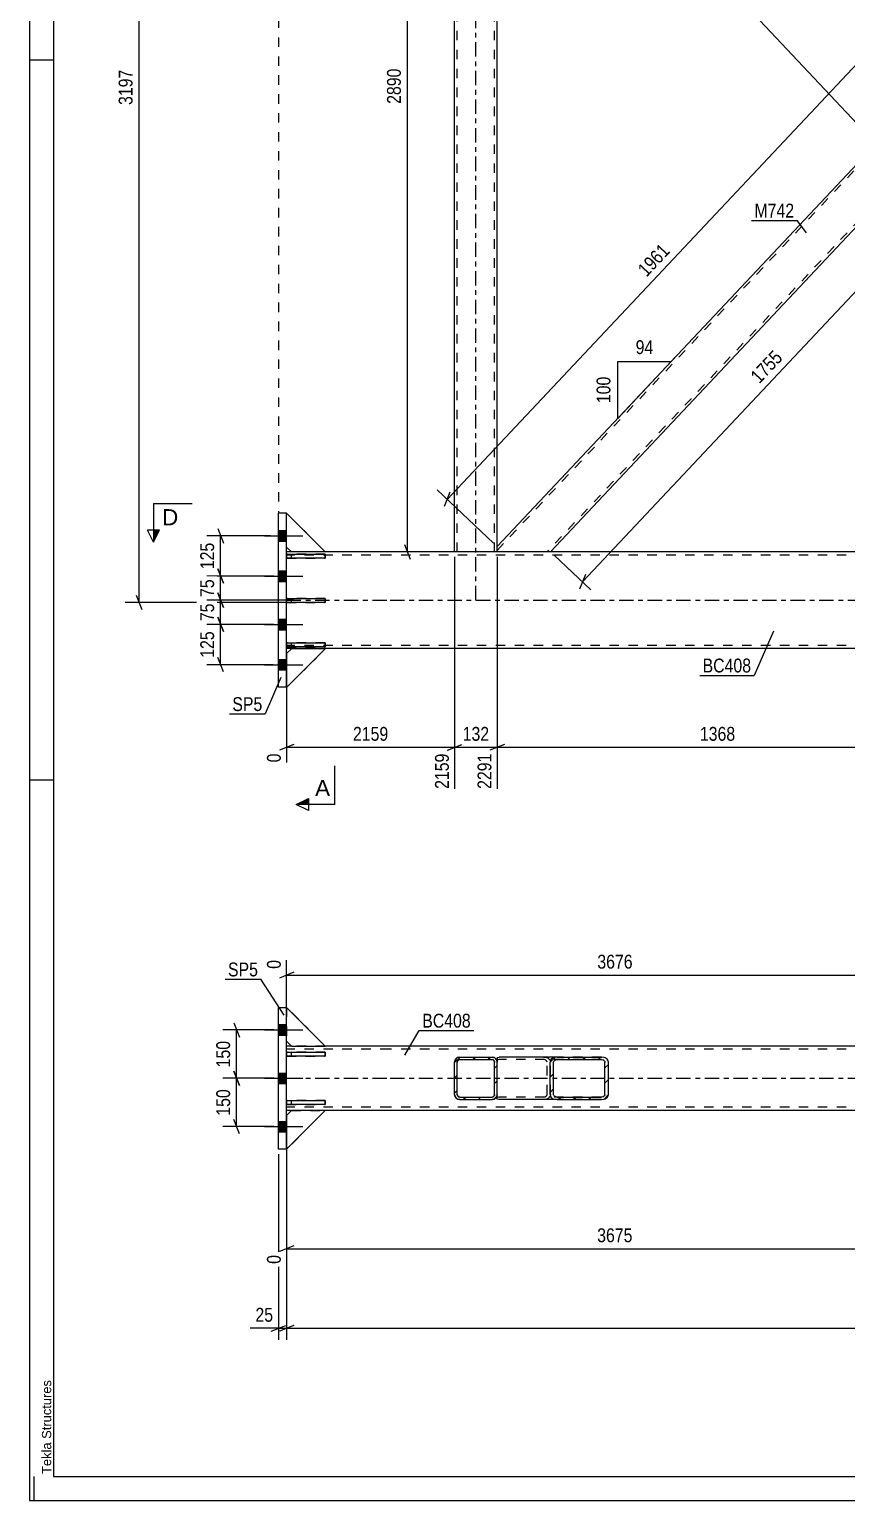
# Model space of a CAD drawing. Header units: millimetres. Extents: x 0 to 841, y 0 to 594.
# Drawn here: x 0 to 169.1, y 0 to 304.3 of the extents above; entities that cross this region are included whole.
import ezdxf

# ---------------------------------------------------------------- set-up
doc = ezdxf.new("R2010")
doc.units = ezdxf.units.MM
doc.linetypes.add('DXK_LINE_DOT2', pattern=[3.9198, 1.9599, -1.9599])
doc.linetypes.add('DXK_LINE_DOT3', pattern=[5.9187, 2.979, -0.9799, 0.9799, -0.9799])
doc.styles.add('Arial', font='ARIAL.TTF', dxfattribs={"height": 0.2})
doc.styles.add('Arial Narrow', font='ARIALN.TTF', dxfattribs={"height": 0.2})

# ---------------------------------------------------------------- blocks, each defined once
blk = doc.blocks.new('Unknown-761548467-1132')
at = {"color": 5, "linetype": 'Continuous'}
for p, q in [((0, 594), (0, 0)), ((5, 589), (5, 5)), ((5, 298), (0, 298)), ((5, 149), (0, 149)), ((1, 0), (1, 5)), ((5, 5), (836, 5)), ((0, 0), (841, 0))]:
    blk.add_line(p, q, dxfattribs=at)
at = {"color": 174, "linetype": 'Continuous', "style": 'Arial'}
blk.add_text('Tekla Structures', height=1.9102, rotation=90, dxfattribs=at).set_placement((4.5, 5.5))
blk = doc.blocks.new('Part-761548467-3480 - 3467')
at = {"color": 2, "linetype": 'Continuous'}
for p, q in [((53.21, 175.2), (54.21, 176.2)), ((53.21, 168.2), (61.21, 176.2)), ((61.21, 176.2), (54.21, 176.2)), ((53.21, 168.25), (53.21, 168.2))]:
    blk.add_line(p, q, dxfattribs=at)
at = {"color": 7, "linetype": 'DXK_LINE_DOT2'}
blk.add_line((53.21, 168.2), (53.21, 175.2), dxfattribs=at)
blk = doc.blocks.new('Part-761548467-3473 - 3467')
at = {"color": 7, "linetype": 'DXK_LINE_DOT2'}
for p, q in [((61.21, 186.6), (53.21, 186.6)), ((53.21, 186.6), (53.21, 185.8)), ((53.21, 185.8), (61.21, 185.8)), ((54.21, 185.8), (54.21, 186.6)), ((61.21, 185.8), (61.21, 186.6))]:
    blk.add_line(p, q, dxfattribs=at)
blk = doc.blocks.new('Part-761548467-3474 - 3467')
at = {"color": 7, "linetype": 'DXK_LINE_DOT2'}
for p, q in [((61.21, 195.77), (53.21, 195.77)), ((53.21, 195.77), (53.21, 194.97)), ((53.21, 194.97), (61.21, 194.97)), ((54.21, 194.97), (54.21, 195.77)), ((61.21, 194.97), (61.21, 195.77))]:
    blk.add_line(p, q, dxfattribs=at)
blk = doc.blocks.new('Part-761548467-3539 - 3467')
at = {"linetype": 'Continuous'}
blk.add_hatch(color=2, dxfattribs=at).paths.add_polyline_path([(311.57, 196.25), (310.77, 197.65), (312.37, 197.65)])
at = {"color": 2, "linetype": 'Continuous'}
for p, q in [((54.21, 196.25), (53.21, 196.25)), ((74.54, 196.25), (61.21, 196.25)), ((181.54, 196.25), (74.64, 196.25)), ((296.38, 196.25), (203.21, 196.25)), ((310.11, 196.25), (296.78, 196.25)), ((323.57, 196.25), (310.21, 196.25)), ((311.57, 196.25), (310.77, 197.65)), ((310.77, 197.65), (312.37, 197.65)), ((312.37, 197.65), (311.57, 196.25)), ((331.57, 196.25), (330.57, 196.25)), ((74.54, 176.25), (53.21, 176.25)), ((310.11, 176.25), (74.64, 176.25)), ((331.57, 176.25), (310.21, 176.25))]:
    blk.add_line(p, q, dxfattribs=at)
at = {"color": 7, "linetype": 'DXK_LINE_DOT2'}
for p, q in [((53.21, 176.25), (53.21, 196.25)), ((74.54, 195.58), (53.21, 195.58)), ((61.21, 196.25), (54.21, 196.25)), ((310.11, 195.58), (74.64, 195.58)), ((203.21, 196.25), (181.54, 196.25)), ((296.78, 196.25), (296.38, 196.25)), ((331.57, 195.58), (310.21, 195.58)), ((330.57, 196.25), (323.57, 196.25)), ((331.57, 176.25), (331.57, 196.25)), ((74.54, 176.92), (53.21, 176.92)), ((310.11, 176.92), (74.64, 176.92)), ((331.57, 176.92), (310.21, 176.92))]:
    blk.add_line(p, q, dxfattribs=at)
at = {"color": 7, "linetype": 'DXK_LINE_DOT3'}
for p, q in [((53.21, 186.25), (74.54, 186.25)), ((74.64, 186.25), (310.11, 186.25)), ((310.21, 186.25), (331.57, 186.25))]:
    blk.add_line(p, q, dxfattribs=at)
at = {"color": 2, "linetype": 'Continuous'}
blk.add_circle((311.57, 197.15), 1, dxfattribs=at)
blk = doc.blocks.new('Part-761548467-3475 - 3467')
at = {"color": 2, "linetype": 'Continuous'}
for p, q in [((53.21, 176.64), (53.21, 177.44)), ((53.21, 177.44), (61.21, 177.44)), ((61.21, 176.64), (53.21, 176.64)), ((61.21, 177.44), (61.21, 176.64))]:
    blk.add_line(p, q, dxfattribs=at)
at = {"color": 7, "linetype": 'DXK_LINE_DOT2'}
blk.add_line((54.21, 176.64), (54.21, 177.44), dxfattribs=at)
blk = doc.blocks.new('Part-761548467-3476 - 3467')
at = {"color": 2, "linetype": 'Continuous'}
for p, q in [((53.21, 185.8), (53.21, 186.6)), ((53.21, 186.6), (61.21, 186.6)), ((61.21, 185.8), (53.21, 185.8)), ((61.21, 186.6), (61.21, 185.8))]:
    blk.add_line(p, q, dxfattribs=at)
at = {"color": 7, "linetype": 'DXK_LINE_DOT2'}
blk.add_line((54.21, 185.8), (54.21, 186.6), dxfattribs=at)
blk = doc.blocks.new('Part-761548467-3477 - 3467')
at = {"color": 2, "linetype": 'Continuous'}
for p, q in [((53.21, 194.97), (53.21, 195.77)), ((53.21, 195.77), (61.21, 195.77)), ((61.21, 194.97), (53.21, 194.97)), ((61.21, 195.77), (61.21, 194.97))]:
    blk.add_line(p, q, dxfattribs=at)
at = {"color": 7, "linetype": 'DXK_LINE_DOT2'}
blk.add_line((54.21, 194.97), (54.21, 195.77), dxfattribs=at)
blk = doc.blocks.new('Bolt-761548467-3542 - 3467')
at = {"linetype": 'Continuous'}
for points in [[(51.55, 200.68), (51.55, 198.48), (53.21, 198.48), (53.21, 200.68)], [(51.55, 200.68), (51.55, 198.48), (53.21, 198.48), (53.21, 200.68)], [(51.55, 200.68), (51.55, 198.48), (53.21, 198.48), (53.21, 200.68)], [(51.55, 192.35), (51.55, 190.15), (53.21, 190.15), (53.21, 192.35)], [(51.55, 192.35), (51.55, 190.15), (53.21, 190.15), (53.21, 192.35)], [(51.55, 182.35), (51.55, 180.15), (53.21, 180.15), (53.21, 182.35)], [(51.55, 182.35), (51.55, 180.15), (53.21, 180.15), (53.21, 182.35)], [(51.55, 174.02), (51.55, 171.82), (53.21, 171.82), (53.21, 174.02)], [(51.55, 174.02), (51.55, 171.82), (53.21, 171.82), (53.21, 174.02)], [(51.55, 174.02), (51.55, 171.82), (53.21, 171.82), (53.21, 174.02)]]:
    blk.add_hatch(color=1, dxfattribs=at).paths.add_polyline_path(points)
at = {"color": 1, "linetype": 'Continuous'}
for p, q in [((48.61, 199.58), (56.55, 199.58)), ((48.61, 199.58), (56.55, 199.58)), ((48.61, 199.58), (56.55, 199.58)), ((51.55, 200.68), (53.21, 200.68)), ((51.55, 200.68), (53.21, 200.68)), ((51.55, 200.68), (53.21, 200.68)), ((51.55, 198.48), (53.21, 198.48)), ((51.55, 198.48), (53.21, 198.48)), ((51.55, 198.48), (53.21, 198.48)), ((51.55, 192.35), (53.21, 192.35)), ((51.55, 192.35), (53.21, 192.35)), ((48.61, 191.25), (56.55, 191.25)), ((48.61, 191.25), (56.55, 191.25)), ((51.55, 190.15), (53.21, 190.15)), ((51.55, 190.15), (53.21, 190.15)), ((48.61, 181.25), (56.55, 181.25)), ((48.61, 181.25), (56.55, 181.25)), ((51.55, 182.35), (53.21, 182.35)), ((51.55, 182.35), (53.21, 182.35)), ((51.55, 180.15), (53.21, 180.15)), ((51.55, 180.15), (53.21, 180.15)), ((51.55, 174.02), (53.21, 174.02)), ((51.55, 174.02), (53.21, 174.02)), ((51.55, 174.02), (53.21, 174.02)), ((48.61, 172.92), (56.55, 172.92)), ((48.61, 172.92), (56.55, 172.92)), ((48.61, 172.92), (56.55, 172.92)), ((51.55, 171.82), (53.21, 171.82)), ((51.55, 171.82), (53.21, 171.82)), ((51.55, 171.82), (53.21, 171.82))]:
    blk.add_line(p, q, dxfattribs=at)
blk = doc.blocks.new('Part-761548467-3478 - 3467')
at = {"color": 2, "linetype": 'Continuous'}
for p, q in [((61.21, 196.25), (53.21, 204.25)), ((54.21, 196.25), (53.21, 197.25)), ((61.21, 196.25), (54.21, 196.25))]:
    blk.add_line(p, q, dxfattribs=at)
at = {"color": 7, "linetype": 'DXK_LINE_DOT2'}
blk.add_line((53.21, 197.25), (53.21, 204.25), dxfattribs=at)
blk = doc.blocks.new('Part-761548467-3479 - 3467')
at = {"color": 7, "linetype": 'DXK_LINE_DOT2'}
for p, q in [((53.21, 197.25), (53.21, 204.25)), ((53.21, 204.25), (61.21, 196.25)), ((54.21, 196.25), (53.21, 197.25)), ((61.21, 196.25), (54.21, 196.25))]:
    blk.add_line(p, q, dxfattribs=at)
blk = doc.blocks.new('Part-761548467-3481 - 3467')
at = {"color": 7, "linetype": 'DXK_LINE_DOT2'}
for p, q in [((54.21, 176.2), (53.21, 175.2)), ((53.21, 168.2), (61.21, 176.2)), ((53.21, 175.2), (53.21, 168.2)), ((61.21, 176.2), (54.21, 176.2))]:
    blk.add_line(p, q, dxfattribs=at)
blk = doc.blocks.new('Part-761548467-3596 - 3467')
at = {"color": 7, "linetype": 'DXK_LINE_DOT3'}
blk.add_line((92.38, 186.25), (92.38, 398.92), dxfattribs=at)
at = {"color": 2, "linetype": 'Continuous'}
for p, q in [((87.98, 196.25), (87.98, 388.92)), ((96.78, 197.35), (96.78, 387.82))]:
    blk.add_line(p, q, dxfattribs=at)
at = {"color": 7, "linetype": 'DXK_LINE_DOT2'}
for p, q in [((87.98, 388.92), (96.78, 388.92)), ((88.51, 196.25), (88.51, 388.92)), ((96.24, 196.25), (96.24, 388.92)), ((96.78, 387.82), (96.78, 388.92)), ((96.78, 196.25), (87.98, 196.25)), ((96.78, 196.25), (96.78, 197.35))]:
    blk.add_line(p, q, dxfattribs=at)
blk = doc.blocks.new('Part-761548467-3501 - 3467')
at = {"color": 2, "linetype": 'Continuous'}
for p, q in [((51.55, 168.25), (51.55, 204.25)), ((53.21, 204.25), (51.55, 204.25)), ((53.21, 168.25), (53.21, 204.25)), ((53.21, 168.25), (51.55, 168.25))]:
    blk.add_line(p, q, dxfattribs=at)
blk = doc.blocks.new('Part-761548467-3593 - 3467')
at = {"color": 2, "linetype": 'Continuous'}
for p, q in [((186.34, 292.58), (96.78, 197.35)), ((187.98, 290.84), (186.34, 292.58)), ((187.98, 290.84), (187.98, 281.48)), ((187.98, 281.48), (107.82, 196.25)), ((96.78, 196.25), (96.78, 197.35))]:
    blk.add_line(p, q, dxfattribs=at)
at = {"color": 7, "linetype": 'DXK_LINE_DOT2'}
for p, q in [((186.7, 292.19), (96.78, 196.57)), ((187.98, 282.26), (107.09, 196.25)), ((107.82, 196.25), (96.78, 196.25))]:
    blk.add_line(p, q, dxfattribs=at)
blk = doc.blocks.new('Part-761548467-3517 - 3467')
at = {"color": 7, "linetype": 'DXK_LINE_DOT2'}
for p, q in [((61.21, 177.44), (53.21, 177.44)), ((53.21, 177.44), (53.21, 176.64)), ((53.21, 176.64), (61.21, 176.64)), ((54.21, 176.64), (54.21, 177.44)), ((61.21, 176.64), (61.21, 177.44))]:
    blk.add_line(p, q, dxfattribs=at)
blk = doc.blocks.new('Part-761548467-3578 - 3467')
at = {"color": 2, "linetype": 'Continuous'}
for p, q in [((96.78, 387.82), (96.78, 388.92)), ((96.78, 387.82), (186.34, 292.58)), ((187.98, 303.68), (107.82, 388.92)), ((187.98, 290.84), (187.98, 303.68))]:
    blk.add_line(p, q, dxfattribs=at)
at = {"color": 7, "linetype": 'DXK_LINE_DOT2'}
for p, q in [((107.82, 388.92), (96.78, 388.92)), ((187.98, 291.62), (96.78, 388.59)), ((187.98, 302.91), (107.09, 388.92)), ((187.98, 290.84), (186.34, 292.58)), ((187.98, 291.62), (187.98, 291.68))]:
    blk.add_line(p, q, dxfattribs=at)
blk = doc.blocks.new('Part-761548467-5085 - 5056')
at = {"linetype": 'Continuous'}
h = blk.add_hatch(dxfattribs=at)
h.set_pattern_fill('', scale=0.7, style=0, pattern_type=0)
h.set_pattern_definition([(45, (118.9, 83.0323), (-1.57154, 1.57154), [])])
h.paths.add_polyline_path([(118.34, 82.95), (118.9, 83.03), (119.37, 83.26), (119.69, 83.61), (119.8, 84.02), (119.8, 90.68), (119.69, 91.09), (119.37, 91.44), (118.9, 91.67), (118.34, 91.75), (109.19, 91.75), (108.63, 91.67), (108.15, 91.44), (107.84, 91.09), (107.72, 90.68), (107.72, 84.02), (107.84, 83.61), (108.15, 83.26), (108.63, 83.03), (109.19, 82.95)])
h.paths.add_polyline_path([(108.91, 83.52), (108.67, 83.64), (108.51, 83.81), (108.46, 84.02), (108.46, 90.68), (108.51, 90.89), (108.67, 91.06), (108.91, 91.18), (109.19, 91.22), (118.34, 91.22), (118.62, 91.18), (118.86, 91.06), (119.02, 90.89), (119.07, 90.68), (119.07, 84.02), (119.02, 83.81), (118.86, 83.64), (118.62, 83.52), (118.34, 83.48), (109.19, 83.48)])
at = {"color": 2, "linetype": 'Continuous'}
for p, q in [((96.78, 91.69), (97.21, 91.75)), ((96.78, 91.69), (96.78, 90.68)), ((109.19, 91.75), (97.21, 91.75)), ((109.19, 91.75), (108.63, 91.67)), ((109.19, 91.75), (118.34, 91.75)), ((118.9, 91.67), (118.34, 91.75)), ((107.84, 91.09), (107.72, 90.68)), ((107.72, 84.02), (107.72, 90.68)), ((108.46, 90.68), (108.51, 90.89)), ((108.46, 84.02), (108.46, 90.68)), ((108.91, 91.18), (109.19, 91.22)), ((109.19, 91.22), (118.34, 91.22)), ((118.34, 91.22), (118.62, 91.18)), ((119.02, 90.89), (119.07, 90.68)), ((119.07, 84.02), (119.07, 90.68)), ((119.8, 90.68), (119.69, 91.09)), ((119.8, 84.02), (119.8, 90.68)), ((96.78, 83.03), (96.78, 84.02)), ((96.78, 83.01), (96.78, 83.03)), ((97.21, 82.95), (96.78, 83.01)), ((109.19, 82.95), (97.21, 82.95)), ((107.72, 84.02), (107.84, 83.61)), ((108.51, 83.81), (108.46, 84.02)), ((108.63, 83.03), (109.19, 82.95)), ((109.19, 83.48), (108.91, 83.52)), ((109.19, 83.48), (118.34, 83.48)), ((109.19, 82.95), (118.34, 82.95)), ((118.62, 83.52), (118.34, 83.48)), ((118.34, 82.95), (118.9, 83.03)), ((119.07, 84.02), (119.02, 83.81)), ((119.69, 83.61), (119.8, 84.02))]:
    blk.add_line(p, q, dxfattribs=at)
at = {"color": 7, "linetype": 'DXK_LINE_DOT2'}
for p, q in [((96.78, 91.69), (96.78, 91.1)), ((106.36, 91.75), (106.92, 91.67)), ((118.34, 91.75), (109.19, 91.75)), ((96.93, 91.18), (96.78, 91.1)), ((96.78, 83.26), (96.78, 90.68)), ((97.21, 91.22), (96.93, 91.18)), ((118.34, 91.22), (97.21, 91.22)), ((106.64, 91.18), (106.36, 91.22)), ((107.09, 90.68), (107.03, 90.89)), ((107.09, 84.02), (107.09, 90.68)), ((107.71, 91.09), (107.82, 90.68)), ((107.82, 84.02), (107.82, 90.68)), ((96.78, 83.6), (96.93, 83.52)), ((96.93, 83.52), (97.21, 83.48)), ((118.34, 83.48), (97.21, 83.48)), ((106.36, 83.48), (106.64, 83.52)), ((106.92, 83.03), (106.36, 82.95)), ((107.03, 83.81), (107.09, 84.02)), ((107.82, 84.02), (107.71, 83.61)), ((118.34, 82.95), (109.19, 82.95))]:
    blk.add_line(p, q, dxfattribs=at)
for centre, radius, start, end in [((106.58, 90.38), 1.34, 32.4104, 75.4453), ((106.47, 90.53), 0.668, 32.4104, 75.4453), ((106.47, 84.17), 0.668, 284.5547, 327.5896), ((106.58, 84.33), 1.34, 284.5547, 327.5896)]:
    blk.add_arc(centre, radius, start, end, dxfattribs=at)
at = {"color": 2, "linetype": 'Continuous'}
for centre, radius, start, end in [((108.96, 90.38), 1.34, 104.5547, 147.5896), ((118.56, 90.38), 1.34, 32.4104, 75.4453), ((109.08, 90.53), 0.668, 104.5547, 147.5896), ((118.45, 90.53), 0.668, 32.4104, 75.4453), ((108.96, 84.33), 1.34, 212.4104, 255.4453), ((109.08, 84.17), 0.668, 212.4104, 255.4453), ((118.45, 84.17), 0.668, 284.5547, 327.5896), ((118.56, 84.33), 1.34, 284.5547, 327.5896)]:
    blk.add_arc(centre, radius, start, end, dxfattribs=at)
blk = doc.blocks.new('Part-761548467-5074 - 5056')
at = {"linetype": 'Continuous'}
h = blk.add_hatch(dxfattribs=at)
h.set_pattern_fill('', scale=0.7, style=0, pattern_type=0)
h.set_pattern_definition([(45, (96.1196, 83.0323), (-1.57154, 1.57154), [])])
h.paths.add_polyline_path([(95.71, 82.95), (96.12, 83.03), (96.47, 83.26), (96.7, 83.61), (96.78, 84.02), (96.78, 90.68), (96.7, 91.09), (96.47, 91.44), (96.12, 91.67), (95.71, 91.75), (89.04, 91.75), (88.64, 91.67), (88.29, 91.44), (88.06, 91.09), (87.98, 90.68), (87.98, 84.02), (88.06, 83.61), (88.29, 83.26), (88.64, 83.03), (89.04, 82.95)])
h.paths.add_polyline_path([(88.84, 83.52), (88.67, 83.64), (88.55, 83.81), (88.51, 84.02), (88.51, 90.68), (88.55, 90.89), (88.67, 91.06), (88.84, 91.18), (89.04, 91.22), (95.71, 91.22), (95.92, 91.18), (96.09, 91.06), (96.2, 90.89), (96.24, 90.68), (96.24, 84.02), (96.2, 83.81), (96.09, 83.64), (95.92, 83.52), (95.71, 83.48), (89.04, 83.48)])
at = {"color": 7, "linetype": 'DXK_LINE_DOT2'}
for p, q in [((88.64, 91.67), (89.04, 91.75)), ((89.04, 91.75), (95.71, 91.75)), ((95.71, 91.75), (96.12, 91.67)), ((87.98, 90.68), (88.06, 91.09)), ((87.98, 84.02), (87.98, 90.68)), ((88.55, 90.89), (88.51, 90.68)), ((88.51, 84.02), (88.51, 90.68)), ((89.04, 91.22), (88.84, 91.18)), ((89.04, 91.22), (95.71, 91.22)), ((95.92, 91.18), (95.71, 91.22)), ((96.24, 90.68), (96.2, 90.89)), ((96.24, 84.02), (96.24, 90.68)), ((96.7, 91.09), (96.78, 90.68)), ((96.78, 84.02), (96.78, 90.68)), ((88.06, 83.61), (87.98, 84.02)), ((88.51, 84.02), (88.55, 83.81)), ((89.04, 82.95), (88.64, 83.03)), ((88.84, 83.52), (89.04, 83.48)), ((89.04, 83.48), (95.71, 83.48)), ((89.04, 82.95), (95.71, 82.95)), ((95.71, 83.48), (95.92, 83.52)), ((96.12, 83.03), (95.71, 82.95)), ((96.2, 83.81), (96.24, 84.02)), ((96.78, 84.02), (96.7, 83.61))]:
    blk.add_line(p, q, dxfattribs=at)
at = {"color": 2, "linetype": 'Continuous'}
for p, q in [((89.04, 91.75), (88.64, 91.67)), ((89.04, 91.75), (95.71, 91.75)), ((96.12, 91.67), (95.71, 91.75)), ((88.06, 91.09), (87.98, 90.68)), ((87.98, 84.02), (87.98, 90.68)), ((88.51, 90.68), (88.55, 90.89)), ((88.51, 84.02), (88.51, 90.68)), ((88.84, 91.18), (89.04, 91.22)), ((89.04, 91.22), (95.71, 91.22)), ((95.71, 91.22), (95.92, 91.18)), ((96.2, 90.89), (96.24, 90.68)), ((96.24, 84.02), (96.24, 90.68)), ((96.78, 90.68), (96.7, 91.09)), ((96.78, 84.02), (96.78, 90.68)), ((87.98, 84.02), (88.06, 83.61)), ((88.55, 83.81), (88.51, 84.02)), ((88.64, 83.03), (89.04, 82.95)), ((89.04, 83.48), (88.84, 83.52)), ((89.04, 83.48), (95.71, 83.48)), ((89.04, 82.95), (95.71, 82.95)), ((95.92, 83.52), (95.71, 83.48)), ((95.71, 82.95), (96.12, 83.03)), ((96.24, 84.02), (96.2, 83.81)), ((96.7, 83.61), (96.78, 84.02))]:
    blk.add_line(p, q, dxfattribs=at)
at = {"color": 7, "linetype": 'DXK_LINE_DOT3'}
blk.add_line((92.38, 87.35), (92.38, 87.35), dxfattribs=at)
at = {"color": 7, "linetype": 'DXK_LINE_DOT2'}
for centre, radius, start, end in [((89.04, 90.68), 1.07, 112.5, 157.5), ((95.71, 90.68), 1.07, 22.5, 67.5), ((89.04, 90.68), 0.533, 112.5, 157.5), ((95.71, 90.68), 0.533, 22.5, 67.5), ((89.04, 84.02), 1.07, 202.5, 247.5), ((89.04, 84.02), 0.533, 202.5, 247.5), ((95.71, 84.02), 0.533, 292.5, 337.5), ((95.71, 84.02), 1.07, 292.5, 337.5)]:
    blk.add_arc(centre, radius, start, end, dxfattribs=at)
at = {"color": 2, "linetype": 'Continuous'}
for centre, radius, start, end in [((89.04, 90.68), 1.07, 112.5, 157.5), ((95.71, 90.68), 1.07, 22.5, 67.5), ((89.04, 90.68), 0.533, 112.5, 157.5), ((95.71, 90.68), 0.533, 22.5, 67.5), ((89.04, 84.02), 1.07, 202.5, 247.5), ((89.04, 84.02), 0.533, 202.5, 247.5), ((95.71, 84.02), 0.533, 292.5, 337.5), ((95.71, 84.02), 1.07, 292.5, 337.5)]:
    blk.add_arc(centre, radius, start, end, dxfattribs=at)
blk = doc.blocks.new('Part-761548467-5070 - 5056')
at = {"color": 2, "linetype": 'Continuous'}
for p, q in [((54.21, 94.02), (53.21, 94.02)), ((74.54, 94.02), (61.21, 94.02)), ((189.1, 94.02), (74.64, 94.02)), ((310.11, 94.02), (195.76, 94.02)), ((323.54, 94.02), (310.21, 94.02)), ((331.55, 94.02), (330.54, 94.02)), ((54.21, 80.68), (53.21, 80.68)), ((74.54, 80.68), (61.21, 80.68)), ((310.11, 80.68), (74.64, 80.68)), ((323.54, 80.68), (310.21, 80.68)), ((331.55, 80.68), (330.54, 80.68))]:
    blk.add_line(p, q, dxfattribs=at)
at = {"color": 7, "linetype": 'DXK_LINE_DOT2'}
for p, q in [((53.21, 80.68), (53.21, 94.02)), ((74.54, 93.35), (53.21, 93.35)), ((61.21, 94.02), (54.21, 94.02)), ((310.11, 93.35), (74.64, 93.35)), ((195.76, 94.02), (189.1, 94.02)), ((331.55, 93.35), (310.21, 93.35)), ((330.54, 94.02), (323.54, 94.02)), ((331.55, 94.02), (331.55, 80.68)), ((74.54, 81.35), (53.21, 81.35)), ((61.21, 80.68), (54.21, 80.68)), ((310.11, 81.35), (74.64, 81.35)), ((331.55, 81.35), (310.21, 81.35)), ((330.54, 80.68), (323.54, 80.68))]:
    blk.add_line(p, q, dxfattribs=at)
at = {"color": 7, "linetype": 'DXK_LINE_DOT3'}
for p, q in [((53.21, 87.35), (74.54, 87.35)), ((74.64, 87.35), (310.11, 87.35)), ((310.21, 87.35), (331.55, 87.35))]:
    blk.add_line(p, q, dxfattribs=at)
blk = doc.blocks.new('Part-761548467-5158 - 5056')
at = {"color": 7, "linetype": 'DXK_LINE_DOT2'}
for p, q in [((61.21, 94.02), (53.21, 102.02)), ((53.21, 102.02), (53.21, 95.02)), ((53.21, 95.02), (54.21, 94.02)), ((54.21, 94.02), (61.21, 94.02))]:
    blk.add_line(p, q, dxfattribs=at)
blk = doc.blocks.new('Bolt-761548467-5073 - 5056')
at = {"linetype": 'Continuous'}
for points in [[(53.21, 96.25), (53.21, 98.45), (51.55, 98.45), (51.55, 96.25)], [(53.21, 96.25), (53.21, 98.45), (51.55, 98.45), (51.55, 96.25)], [(53.21, 96.25), (53.21, 98.45), (51.55, 98.45), (51.55, 96.25)], [(53.21, 96.25), (53.21, 98.45), (51.55, 98.45), (51.55, 96.25)], [(53.21, 86.25), (53.21, 88.45), (51.55, 88.45), (51.55, 86.25)], [(53.21, 86.25), (53.21, 88.45), (51.55, 88.45), (51.55, 86.25)], [(53.21, 76.25), (53.21, 78.45), (51.55, 78.45), (51.55, 76.25)], [(53.21, 76.25), (53.21, 78.45), (51.55, 78.45), (51.55, 76.25)], [(53.21, 76.25), (53.21, 78.45), (51.55, 78.45), (51.55, 76.25)], [(53.21, 76.25), (53.21, 78.45), (51.55, 78.45), (51.55, 76.25)]]:
    blk.add_hatch(color=1, dxfattribs=at).paths.add_polyline_path(points)
at = {"color": 1, "linetype": 'Continuous'}
for p, q in [((51.55, 98.45), (53.21, 98.45)), ((51.55, 98.45), (53.21, 98.45)), ((51.55, 98.45), (53.21, 98.45)), ((51.55, 98.45), (53.21, 98.45)), ((48.61, 97.35), (56.55, 97.35)), ((48.61, 97.35), (56.55, 97.35)), ((48.61, 97.35), (56.55, 97.35)), ((48.61, 97.35), (56.55, 97.35)), ((51.55, 96.25), (53.21, 96.25)), ((51.55, 96.25), (53.21, 96.25)), ((51.55, 96.25), (53.21, 96.25)), ((51.55, 96.25), (53.21, 96.25)), ((51.55, 88.45), (53.21, 88.45)), ((51.55, 88.45), (53.21, 88.45)), ((48.61, 87.35), (56.55, 87.35)), ((48.61, 87.35), (56.55, 87.35)), ((51.55, 86.25), (53.21, 86.25)), ((51.55, 86.25), (53.21, 86.25)), ((48.61, 77.35), (56.55, 77.35)), ((48.61, 77.35), (56.55, 77.35)), ((48.61, 77.35), (56.55, 77.35)), ((48.61, 77.35), (56.55, 77.35)), ((51.55, 78.45), (53.21, 78.45)), ((51.55, 78.45), (53.21, 78.45)), ((51.55, 78.45), (53.21, 78.45)), ((51.55, 78.45), (53.21, 78.45)), ((51.55, 76.25), (53.21, 76.25)), ((51.55, 76.25), (53.21, 76.25)), ((51.55, 76.25), (53.21, 76.25)), ((51.55, 76.25), (53.21, 76.25))]:
    blk.add_line(p, q, dxfattribs=at)
blk = doc.blocks.new('Part-761548467-5127 - 5056')
at = {"color": 2, "linetype": 'Continuous'}
for p, q in [((53.21, 92.75), (61.21, 92.75)), ((53.21, 91.95), (53.21, 92.75)), ((61.21, 91.95), (53.21, 91.95)), ((61.21, 92.75), (61.21, 91.95))]:
    blk.add_line(p, q, dxfattribs=at)
at = {"color": 7, "linetype": 'DXK_LINE_DOT2'}
blk.add_line((54.21, 91.95), (54.21, 92.75), dxfattribs=at)
blk = doc.blocks.new('Part-761548467-5164 - 5056')
at = {"color": 2, "linetype": 'Continuous'}
for p, q in [((61.21, 94.02), (53.21, 102.02)), ((53.21, 95.02), (54.21, 94.02)), ((54.21, 94.02), (61.21, 94.02))]:
    blk.add_line(p, q, dxfattribs=at)
at = {"color": 7, "linetype": 'DXK_LINE_DOT2'}
blk.add_line((53.21, 102.02), (53.21, 95.02), dxfattribs=at)
blk = doc.blocks.new('Part-761548467-5093 - 5056')
at = {"color": 2, "linetype": 'Continuous'}
for p, q in [((51.55, 102.02), (53.21, 102.02)), ((51.55, 72.68), (51.55, 102.02)), ((53.21, 72.68), (53.21, 102.02)), ((53.21, 72.68), (51.55, 72.68))]:
    blk.add_line(p, q, dxfattribs=at)
blk = doc.blocks.new('Part-761548467-5161 - 5056')
at = {"color": 7, "linetype": 'DXK_LINE_DOT2'}
for p, q in [((61.21, 94.02), (53.21, 102.02)), ((53.21, 102.02), (53.21, 95.02)), ((53.21, 95.02), (54.21, 94.02)), ((54.21, 94.02), (61.21, 94.02))]:
    blk.add_line(p, q, dxfattribs=at)
blk = doc.blocks.new('Part-761548467-5115 - 5056')
at = {"color": 7, "linetype": 'DXK_LINE_DOT2'}
for p, q in [((53.21, 79.68), (54.21, 80.68)), ((61.21, 80.68), (53.21, 72.68)), ((53.21, 72.68), (53.21, 79.68)), ((54.21, 80.68), (61.21, 80.68))]:
    blk.add_line(p, q, dxfattribs=at)
blk = doc.blocks.new('Part-761548467-5118 - 5056')
at = {"color": 7, "linetype": 'DXK_LINE_DOT2'}
for p, q in [((53.21, 79.68), (54.21, 80.68)), ((61.21, 80.68), (53.21, 72.68)), ((53.21, 72.68), (53.21, 79.68)), ((54.21, 80.68), (61.21, 80.68))]:
    blk.add_line(p, q, dxfattribs=at)
blk = doc.blocks.new('Part-761548467-5121 - 5056')
at = {"color": 2, "linetype": 'Continuous'}
for p, q in [((54.21, 80.68), (53.21, 79.68)), ((53.21, 72.68), (61.21, 80.68)), ((61.21, 80.68), (54.21, 80.68))]:
    blk.add_line(p, q, dxfattribs=at)
at = {"color": 7, "linetype": 'DXK_LINE_DOT2'}
blk.add_line((53.21, 79.68), (53.21, 72.68), dxfattribs=at)
blk = doc.blocks.new('Part-761548467-5124 - 5056')
at = {"color": 2, "linetype": 'Continuous'}
for p, q in [((53.21, 82.75), (61.21, 82.75)), ((53.21, 81.95), (53.21, 82.75)), ((61.21, 82.75), (61.21, 81.95)), ((61.21, 81.95), (53.21, 81.95))]:
    blk.add_line(p, q, dxfattribs=at)
at = {"color": 7, "linetype": 'DXK_LINE_DOT2'}
blk.add_line((54.21, 81.95), (54.21, 82.75), dxfattribs=at)
blk = doc.blocks.new('Part-761548467-5130 - 5056')
at = {"color": 7, "linetype": 'DXK_LINE_DOT2'}
for p, q in [((61.21, 82.75), (53.21, 82.75)), ((53.21, 82.75), (53.21, 81.95)), ((54.21, 81.95), (54.21, 82.75)), ((61.21, 81.95), (61.21, 82.75)), ((53.21, 81.95), (61.21, 81.95))]:
    blk.add_line(p, q, dxfattribs=at)
blk = doc.blocks.new('Part-761548467-5143 - 5056')
at = {"color": 7, "linetype": 'DXK_LINE_DOT2'}
for p, q in [((61.21, 92.75), (53.21, 92.75)), ((53.21, 92.75), (53.21, 91.95)), ((53.21, 91.95), (61.21, 91.95)), ((54.21, 91.95), (54.21, 92.75)), ((61.21, 91.95), (61.21, 92.75))]:
    blk.add_line(p, q, dxfattribs=at)
blk = doc.blocks.new('Line-761548467-4249 - 3467')
at = {"color": 1, "linetype": 'DXK_LINE_DOT2'}
blk.add_line((51.55, 388.92), (51.55, 204.25), dxfattribs=at)
blk = doc.blocks.new('StraightDimension-761548467-3800 - 3467')
at = {"color": 7, "linetype": 'Continuous'}
for p, q in [((96.78, 195.25), (96.78, 147.22)), ((187.98, 195.25), (187.98, 147.22)), ((98.28, 156.43), (95.28, 155.23)), ((96.78, 155.83), (187.98, 155.83)), ((186.48, 155.23), (189.48, 156.43))]:
    blk.add_line(p, q, dxfattribs=at)
at = {"color": 0}
blk.add_wipeout([(146.63, 156.58), (146.63, 160.78), (138.12, 160.78), (138.12, 156.58)], dxfattribs=at)
at = {"color": 0, "linetype": 'Continuous'}
blk.add_wipeout([(187.38, 155.13), (183.18, 155.13), (183.18, 146.62), (187.38, 146.62)], dxfattribs=at)
at = {"color": 3, "style": 'Arial Narrow'}
blk.add_text('1368', height=2.863, dxfattribs=at).set_placement((138.72, 157.18))
at = {"color": 3, "linetype": 'Continuous', "style": 'Arial Narrow'}
blk.add_text('3659', height=2.863, rotation=90.0002, dxfattribs=at).set_placement((186.78, 147.22))
blk = doc.blocks.new('StraightDimension-761548467-4078 - 3467')
at = {"color": 7, "linetype": 'Continuous'}
for p, q in [((96.05, 387.13), (83.15, 375)), ((86.36, 375.96), (83.43, 377.32)), ((84.89, 376.64), (176.09, 279.66)), ((187.25, 290.15), (174.35, 278.02)), ((174.63, 280.35), (177.56, 278.98))]:
    blk.add_line(p, q, dxfattribs=at)
at = {"color": 0}
blk.add_wipeout([(133.96, 325.56), (137.02, 328.44), (131.18, 334.64), (128.12, 331.77)], dxfattribs=at)
at = {"color": 3, "style": 'Arial Narrow'}
blk.add_text('1997', height=2.863, rotation=-46.7591, dxfattribs=at).set_placement((128.97, 331.74))
blk = doc.blocks.new('AngleDimension-761548467-3706 - 3467')
at = {"color": 7, "linetype": 'Continuous'}
for p, q in [((121.71, 235.67), (132.81, 235.67)), ((121.71, 223.87), (132.81, 235.67)), ((121.71, 223.87), (121.71, 235.67)), ((133.63, 236.53), (132.81, 235.67))]:
    blk.add_line(p, q, dxfattribs=at)
at = {"color": 0}
for points in [[(129.69, 236.57), (129.69, 240.77), (124.83, 240.77), (124.83, 236.57)], [(120.81, 233.11), (116.61, 233.11), (116.61, 226.42), (120.81, 226.42)]]:
    blk.add_wipeout(points, dxfattribs=at)
at = {"color": 3, "style": 'Arial Narrow'}
blk.add_text('94', height=2.863, dxfattribs=at).set_placement((125.43, 237.17))
blk.add_text('100', height=2.863, rotation=90.0002, dxfattribs=at).set_placement((120.21, 227.02))
blk = doc.blocks.new('StraightDimension-761548467-3720 - 3467')
at = {"color": 7, "linetype": 'Continuous'}
for p, q in [((52.21, 398.92), (19.83, 398.92)), ((23.28, 397.42), (22.08, 400.42)), ((22.68, 185.8), (22.68, 398.92)), ((56.21, 185.8), (19.83, 185.8)), ((22.08, 187.3), (23.28, 184.3))]:
    blk.add_line(p, q, dxfattribs=at)
at = {"color": 0}
blk.add_wipeout([(21.93, 296.62), (17.73, 296.62), (17.73, 288.1), (21.93, 288.1)], dxfattribs=at)
at = {"color": 3, "style": 'Arial Narrow'}
blk.add_text('3197', height=2.863, rotation=90.0002, dxfattribs=at).set_placement((21.33, 288.7))
blk = doc.blocks.new('StraightDimension-761548467-3750 - 3467')
at = {"color": 7, "linetype": 'Continuous'}
for p, q in [((87.98, 195.25), (87.98, 147.22)), ((53.21, 175.2), (53.21, 152.71)), ((54.71, 156.43), (51.71, 155.23)), ((53.21, 155.83), (87.98, 155.83)), ((86.48, 155.23), (89.48, 156.43))]:
    blk.add_line(p, q, dxfattribs=at)
at = {"color": 0}
blk.add_wipeout([(74.85, 156.58), (74.85, 160.78), (66.34, 160.78), (66.34, 156.58)], dxfattribs=at)
at = {"color": 0, "linetype": 'Continuous'}
for points in [[(52.61, 155.13), (48.41, 155.13), (48.41, 152.11), (52.61, 152.11)], [(87.38, 155.13), (83.18, 155.13), (83.18, 146.62), (87.38, 146.62)]]:
    blk.add_wipeout(points, dxfattribs=at)
at = {"color": 3, "style": 'Arial Narrow'}
blk.add_text('2159', height=2.863, dxfattribs=at).set_placement((66.94, 157.18))
at = {"color": 3, "linetype": 'Continuous', "style": 'Arial Narrow'}
for s, height, p in [('0', 2.86, (52.01, 152.71)), ('2159', 2.863, (86.78, 147.22))]:
    blk.add_text(s, height=height, rotation=90.0002, dxfattribs=at).set_placement(p)
blk = doc.blocks.new('StraightDimension-761548467-3809 - 3467')
at = {"color": 7, "linetype": 'Continuous'}
for p, q in [((87.98, 195.25), (87.98, 147.22)), ((96.78, 195.25), (96.78, 147.22)), ((86.48, 155.23), (89.48, 156.43)), ((87.98, 155.83), (96.78, 155.83)), ((98.28, 156.43), (95.28, 155.23))]:
    blk.add_line(p, q, dxfattribs=at)
at = {"color": 0}
blk.add_wipeout([(95.72, 156.58), (95.72, 160.78), (89.04, 160.78), (89.04, 156.58)], dxfattribs=at)
at = {"color": 3, "style": 'Arial Narrow'}
blk.add_text('132', height=2.863, dxfattribs=at).set_placement((89.64, 157.18))
at = {"color": 0, "linetype": 'Continuous'}
blk.add_wipeout([(96.18, 155.13), (91.98, 155.13), (91.98, 146.62), (96.18, 146.62)], dxfattribs=at)
at = {"color": 3, "linetype": 'Continuous', "style": 'Arial Narrow'}
blk.add_text('2291', height=2.863, rotation=90.0002, dxfattribs=at).set_placement((95.58, 147.22))
blk = doc.blocks.new('StraightDimension-761548467-4060 - 3467')
at = {"color": 7, "linetype": 'Continuous'}
for p, q in [((86.4, 207.11), (175.96, 302.34)), ((185.61, 293.27), (173.89, 304.29)), ((175.37, 300.84), (176.55, 303.85)), ((96.05, 198.04), (84.33, 209.06)), ((86.99, 208.61), (85.81, 205.61))]:
    blk.add_line(p, q, dxfattribs=at)
at = {"color": 0}
blk.add_wipeout([(133.55, 258.34), (130.49, 261.22), (124.66, 255.02), (127.72, 252.14)], dxfattribs=at)
at = {"color": 3, "style": 'Arial Narrow'}
blk.add_text('1961', height=2.863, rotation=46.7591, dxfattribs=at).set_placement((127.69, 252.99))
blk = doc.blocks.new('StraightDimension-761548467-4106 - 3467')
at = {"color": 7, "linetype": 'Continuous'}
for p, q in [((78.8, 387.42), (77.6, 390.42)), ((86.98, 388.92), (75.35, 388.92)), ((78.2, 196.25), (78.2, 388.92)), ((86.98, 196.25), (75.35, 196.25)), ((77.6, 197.75), (78.8, 194.75))]:
    blk.add_line(p, q, dxfattribs=at)
at = {"color": 0}
blk.add_wipeout([(77.45, 296.84), (73.25, 296.84), (73.25, 288.33), (77.45, 288.33)], dxfattribs=at)
at = {"color": 3, "style": 'Arial Narrow'}
blk.add_text('2890', height=2.863, rotation=90.0002, dxfattribs=at).set_placement((76.85, 288.93))
blk = doc.blocks.new('StraightDimension-761548467-4198 - 3467')
at = {"color": 7, "linetype": 'Continuous'}
for p, q in [((188.71, 280.8), (196.33, 273.62)), ((114.43, 190.04), (194.59, 275.27)), ((194, 273.76), (195.18, 276.77)), ((108.55, 195.56), (116.18, 188.39)), ((115.02, 191.54), (113.84, 188.53))]:
    blk.add_line(p, q, dxfattribs=at)
at = {"color": 0}
blk.add_wipeout([(156.88, 236.27), (153.82, 239.14), (147.99, 232.94), (151.05, 230.06)], dxfattribs=at)
at = {"color": 3, "style": 'Arial Narrow'}
blk.add_text('1755', height=2.863, rotation=46.7591, dxfattribs=at).set_placement((151.02, 230.91))
blk = doc.blocks.new('StraightDimension-761548467-10250 - 3467')
at = {"color": 7, "linetype": 'Continuous'}
for p, q in [((38.96, 201.08), (40.16, 198.08)), ((49.9, 199.58), (36.71, 199.58)), ((39.56, 191.25), (39.56, 199.58)), ((40.16, 189.75), (38.96, 192.75)), ((50.55, 191.25), (36.71, 191.25))]:
    blk.add_line(p, q, dxfattribs=at)
at = {"color": 0}
blk.add_wipeout([(38.81, 198.76), (34.61, 198.76), (34.61, 192.07), (38.81, 192.07)], dxfattribs=at)
at = {"color": 3, "style": 'Arial Narrow'}
blk.add_text('125', height=2.863, rotation=90.0002, dxfattribs=at).set_placement((38.21, 192.67))
blk = doc.blocks.new('StraightDimension-761548467-10251 - 3467')
at = {"color": 7, "linetype": 'Continuous'}
for p, q in [((38.96, 192.75), (40.16, 189.75)), ((50.55, 191.25), (36.71, 191.25)), ((39.56, 186.25), (39.56, 191.25)), ((54.69, 186.25), (36.71, 186.25)), ((40.16, 184.75), (38.96, 187.75))]:
    blk.add_line(p, q, dxfattribs=at)
at = {"color": 0}
blk.add_wipeout([(38.81, 191.18), (34.61, 191.18), (34.61, 186.32), (38.81, 186.32)], dxfattribs=at)
at = {"color": 3, "style": 'Arial Narrow'}
blk.add_text('75', height=2.863, rotation=90.0002, dxfattribs=at).set_placement((38.21, 186.92))
blk = doc.blocks.new('StraightDimension-761548467-10252 - 3467')
at = {"color": 7, "linetype": 'Continuous'}
for p, q in [((54.69, 186.25), (36.71, 186.25)), ((38.96, 187.75), (40.16, 184.75)), ((39.56, 181.25), (39.56, 186.25)), ((40.16, 179.75), (38.96, 182.75)), ((50.54, 181.25), (36.71, 181.25))]:
    blk.add_line(p, q, dxfattribs=at)
at = {"color": 0}
blk.add_wipeout([(38.81, 186.18), (34.61, 186.18), (34.61, 181.32), (38.81, 181.32)], dxfattribs=at)
at = {"color": 3, "style": 'Arial Narrow'}
blk.add_text('75', height=2.863, rotation=90.0002, dxfattribs=at).set_placement((38.21, 181.92))
blk = doc.blocks.new('StraightDimension-761548467-10253 - 3467')
at = {"color": 7, "linetype": 'Continuous'}
for p, q in [((38.96, 182.75), (40.16, 179.75)), ((50.54, 181.25), (36.71, 181.25)), ((39.56, 172.92), (39.56, 181.25)), ((40.16, 171.42), (38.96, 174.42)), ((50.43, 172.92), (36.71, 172.92))]:
    blk.add_line(p, q, dxfattribs=at)
at = {"color": 0}
blk.add_wipeout([(38.81, 180.43), (34.61, 180.43), (34.61, 173.74), (38.81, 173.74)], dxfattribs=at)
at = {"color": 3, "style": 'Arial Narrow'}
blk.add_text('125', height=2.863, rotation=90.0002, dxfattribs=at).set_placement((38.21, 174.34))
blk = doc.blocks.new('StraightDimension-761548467-5180 - 5056')
at = {"color": 7, "linetype": 'Continuous'}
for p, q in [((42.27, 98.85), (43.47, 95.85)), ((50.55, 97.35), (40.02, 97.35)), ((42.87, 87.35), (42.87, 97.35)), ((43.47, 85.85), (42.27, 88.85)), ((50.55, 87.35), (40.02, 87.35))]:
    blk.add_line(p, q, dxfattribs=at)
at = {"color": 0}
blk.add_wipeout([(42.12, 95.69), (37.92, 95.69), (37.92, 89.01), (42.12, 89.01)], dxfattribs=at)
at = {"color": 3, "style": 'Arial Narrow'}
blk.add_text('150', height=2.863, rotation=90.0002, dxfattribs=at).set_placement((41.52, 89.61))
blk = doc.blocks.new('StraightDimension-761548467-5253 - 5056')
at = {"color": 7, "linetype": 'Continuous'}
for p, q in [((51.55, 71.68), (51.55, 33.25)), ((53.21, 71.68), (53.21, 33.25)), ((50.05, 35.05), (53.05, 36.25)), ((51.55, 35.65), (53.21, 35.65)), ((54.71, 36.25), (51.71, 35.05))]:
    blk.add_line(p, q, dxfattribs=at)
at = {"color": 0}
blk.add_wipeout([(51.02, 36.4), (51.02, 40.6), (46.16, 40.6), (46.16, 36.4)], dxfattribs=at)
at = {"color": 7, "linetype": 'Continuous'}
blk.add_line((51.55, 35.65), (45.64, 35.65), dxfattribs=at)
blk.add_line((51.55, 35.65), (45.64, 35.65), dxfattribs=at)
at = {"color": 3, "style": 'Arial Narrow'}
blk.add_text('25', height=2.863, dxfattribs=at).set_placement((46.76, 37))
blk = doc.blocks.new('StraightDimension-761548467-5189 - 5056')
at = {"color": 7, "linetype": 'Continuous'}
for p, q in [((42.27, 88.85), (43.47, 85.85)), ((50.55, 87.35), (40.02, 87.35)), ((42.87, 77.35), (42.87, 87.35)), ((50.55, 77.35), (40.02, 77.35)), ((43.47, 75.85), (42.27, 78.85))]:
    blk.add_line(p, q, dxfattribs=at)
at = {"color": 0}
blk.add_wipeout([(42.12, 85.69), (37.92, 85.69), (37.92, 79.01), (42.12, 79.01)], dxfattribs=at)
at = {"color": 3, "style": 'Arial Narrow'}
blk.add_text('150', height=2.863, rotation=90.0002, dxfattribs=at).set_placement((41.52, 79.61))
blk = doc.blocks.new('StraightDimension-761548467-5242 - 5056')
at = {"color": 7, "linetype": 'Continuous'}
for p, q in [((189.1, 98.45), (189.1, 117.31)), ((53.21, 95.02), (53.21, 111.82)), ((54.71, 109.3), (51.71, 108.1)), ((53.21, 108.7), (189.1, 108.7)), ((187.6, 108.1), (190.6, 109.3))]:
    blk.add_line(p, q, dxfattribs=at)
at = {"color": 0, "linetype": 'Continuous'}
for points in [[(188.5, 117.91), (184.3, 117.91), (184.3, 109.4), (188.5, 109.4)], [(52.61, 112.42), (48.41, 112.42), (48.41, 109.4), (52.61, 109.4)]]:
    blk.add_wipeout(points, dxfattribs=at)
at = {"color": 0}
blk.add_wipeout([(125.41, 109.45), (125.41, 113.65), (116.9, 113.65), (116.9, 109.45)], dxfattribs=at)
at = {"color": 3, "linetype": 'Continuous', "style": 'Arial Narrow'}
for s, height, p in [('3676', 2.863, (187.9, 110)), ('0', 2.86, (52.01, 110))]:
    blk.add_text(s, height=height, rotation=90.0002, dxfattribs=at).set_placement(p)
at = {"color": 3, "style": 'Arial Narrow'}
blk.add_text('3676', height=2.863, dxfattribs=at).set_placement((117.5, 110.05))
blk = doc.blocks.new('StraightDimension-761548467-5285 - 5056')
at = {"color": 7, "linetype": 'Continuous'}
for p, q in [((53.21, 71.68), (53.21, 33.25)), ((331.54, 71.68), (331.54, 33.25)), ((54.71, 36.25), (51.71, 35.05)), ((53.21, 35.65), (331.54, 35.65)), ((330.04, 35.05), (333.04, 36.25))]:
    blk.add_line(p, q, dxfattribs=at)
at = {"color": 0}
blk.add_wipeout([(196.63, 36.4), (196.63, 40.6), (188.12, 40.6), (188.12, 36.4)], dxfattribs=at)
at = {"color": 3, "style": 'Arial Narrow'}
blk.add_text('7449', height=2.863, dxfattribs=at).set_placement((188.72, 37))
blk = doc.blocks.new('StraightDimension-761548467-8613 - 5056')
at = {"color": 7, "linetype": 'Continuous'}
for p, q in [((53.21, 79.68), (53.21, 48.97)), ((189.04, 76.33), (189.04, 43.49)), ((54.71, 52.7), (51.71, 51.5)), ((53.21, 52.1), (189.04, 52.1)), ((187.54, 51.5), (190.54, 52.7))]:
    blk.add_line(p, q, dxfattribs=at)
at = {"color": 0}
blk.add_wipeout([(125.38, 52.85), (125.38, 57.05), (116.87, 57.05), (116.87, 52.85)], dxfattribs=at)
at = {"color": 0, "linetype": 'Continuous'}
for points in [[(52.61, 51.4), (48.41, 51.4), (48.41, 48.37), (52.61, 48.37)], [(188.44, 51.4), (184.24, 51.4), (184.24, 42.89), (188.44, 42.89)]]:
    blk.add_wipeout(points, dxfattribs=at)
at = {"color": 3, "style": 'Arial Narrow'}
blk.add_text('3675', height=2.863, dxfattribs=at).set_placement((117.47, 53.45))
at = {"color": 3, "linetype": 'Continuous', "style": 'Arial Narrow'}
for s, height, p in [('0', 2.86, (52.01, 48.97)), ('3675', 2.863, (187.84, 43.49))]:
    blk.add_text(s, height=height, rotation=90.0002, dxfattribs=at).set_placement(p)
blk = doc.blocks.new('Mark-761548467-3535 - 3467')
at = {"color": 0}
blk.add_wipeout([(149.33, 171.31), (149.33, 174.31), (139.28, 174.31), (139.28, 171.31)], dxfattribs=at)
blk.add_wipeout([(149.33, 171.31), (149.33, 174.31), (139.28, 174.31), (139.28, 171.31)], dxfattribs=at)
at = {"color": 30, "linetype": 'Continuous'}
for p in [(153.98, 179.83), (138.68, 170.71)]:
    blk.add_line(p, (149.93, 170.71), dxfattribs=at)
at = {"color": 3, "style": 'Arial Narrow'}
blk.add_text('BC408', height=2.863, dxfattribs=at).set_placement((139.28, 171.31))
blk = doc.blocks.new('SectionMark-761548467-4241 - 3467')
at = {"color": 6, "linetype": 'Continuous'}
for p, q in [((55.21, 419.03), (57.71, 420.28)), ((63.21, 419.03), (55.21, 419.03)), ((63.21, 143.98), (55.21, 143.98)), ((57.71, 142.73), (55.21, 143.98))]:
    blk.add_line(p, q, dxfattribs=at)
at = {"color": 0, "linetype": 'Continuous'}
for points in [[(62.21, 413.78), (62.21, 417.28), (59.1, 417.28), (59.1, 413.78)], [(62.21, 145.73), (62.21, 149.23), (59.1, 149.23), (59.1, 145.73)]]:
    blk.add_wipeout(points, dxfattribs=at)
at = {"linetype": 'Continuous'}
for points in [[(57.71, 419.03), (57.71, 417.78), (55.21, 419.03)], [(57.71, 145.23), (57.71, 143.98), (55.21, 143.98)]]:
    blk.add_hatch(color=6, dxfattribs=at).paths.add_polyline_path(points)
at = {"color": 6, "linetype": 'Continuous'}
for p, q in [((57.71, 417.78), (57.71, 420.28)), ((55.21, 419.03), (57.71, 417.78)), ((63.21, 419.03), (63.21, 411.03)), ((63.21, 143.98), (63.21, 151.98)), ((55.21, 143.98), (57.71, 145.23)), ((57.71, 145.23), (57.71, 142.73))]:
    blk.add_line(p, q, dxfattribs=at)
at = {"color": 3, "linetype": 'Continuous', "style": 'Arial'}
for p in [(59.1, 413.78), (59.1, 145.73)]:
    blk.add_text('A', height=3.34, dxfattribs=at).set_placement(p)
blk = doc.blocks.new('Mark-761548467-3497 - 3467')
at = {"color": 0}
blk.add_wipeout([(48.19, 163.33), (48.19, 166.33), (41.98, 166.33), (41.98, 163.33)], dxfattribs=at)
blk.add_wipeout([(48.19, 163.33), (48.19, 166.33), (41.98, 166.33), (41.98, 163.33)], dxfattribs=at)
at = {"color": 30, "linetype": 'Continuous'}
for p in [(51.99, 170.29), (41.38, 162.73)]:
    blk.add_line(p, (48.79, 162.73), dxfattribs=at)
at = {"color": 3, "style": 'Arial Narrow'}
blk.add_text('SP5', height=2.863, dxfattribs=at).set_placement((41.98, 163.33))
blk = doc.blocks.new('Mark-761548467-3589 - 3467')
at = {"color": 0}
blk.add_wipeout([(158.23, 265.42), (158.23, 268.42), (150.01, 268.42), (150.01, 265.42)], dxfattribs=at)
blk.add_wipeout([(158.23, 265.42), (158.23, 268.42), (150.01, 268.42), (150.01, 265.42)], dxfattribs=at)
at = {"color": 30, "linetype": 'Continuous'}
for p in [(149.41, 264.82), (160.78, 262.25)]:
    blk.add_line(p, (158.83, 264.82), dxfattribs=at)
at = {"color": 3, "style": 'Arial Narrow'}
blk.add_text('M742', height=2.863, dxfattribs=at).set_placement((150.01, 265.42))
blk = doc.blocks.new('SectionMark-761548467-4217 - 3467')
at = {"color": 6, "linetype": 'Continuous'}
for p, q in [((25.68, 206.25), (25.68, 198.25)), ((355.06, 206.25), (355.06, 198.25)), ((25.68, 198.25), (24.43, 200.75)), ((356.31, 200.75), (355.06, 198.25))]:
    blk.add_line(p, q, dxfattribs=at)
at = {"color": 0, "linetype": 'Continuous'}
for points in [[(30.8, 201.75), (30.8, 205.25), (27.43, 205.25), (27.43, 201.75)], [(353.31, 201.75), (353.31, 205.25), (349.94, 205.25), (349.94, 201.75)]]:
    blk.add_wipeout(points, dxfattribs=at)
at = {"linetype": 'Continuous'}
for points in [[(25.68, 200.75), (26.93, 200.75), (25.68, 198.25)], [(353.81, 200.75), (355.06, 200.75), (355.06, 198.25)]]:
    blk.add_hatch(color=6, dxfattribs=at).paths.add_polyline_path(points)
at = {"color": 6, "linetype": 'Continuous'}
for p, q in [((25.68, 206.25), (33.68, 206.25)), ((355.06, 206.25), (347.06, 206.25)), ((26.93, 200.75), (24.43, 200.75)), ((25.68, 198.25), (26.93, 200.75)), ((353.81, 200.75), (356.31, 200.75)), ((355.06, 198.25), (353.81, 200.75))]:
    blk.add_line(p, q, dxfattribs=at)
at = {"color": 3, "linetype": 'Continuous', "style": 'Arial'}
for p in [(27.43, 201.75), (349.94, 201.75)]:
    blk.add_text('D', height=3.34, dxfattribs=at).set_placement(p)
blk = doc.blocks.new('Mark-761548467-5066 - 5056')
at = {"color": 0}
blk.add_wipeout([(91.32, 97.84), (91.32, 100.84), (81.27, 100.84), (81.27, 97.84)], dxfattribs=at)
blk.add_wipeout([(91.32, 97.84), (91.32, 100.84), (81.27, 100.84), (81.27, 97.84)], dxfattribs=at)
at = {"color": 30, "linetype": 'Continuous'}
for p, q in [((77.7, 92.11), (80.67, 97.24)), ((80.67, 97.24), (91.92, 97.24))]:
    blk.add_line(p, q, dxfattribs=at)
at = {"color": 3, "style": 'Arial Narrow'}
blk.add_text('BC408', height=2.863, dxfattribs=at).set_placement((81.27, 97.84))
blk = doc.blocks.new('Mark-761548467-5089 - 5056')
at = {"color": 0}
blk.add_wipeout([(47.29, 108.44), (47.29, 111.44), (41.08, 111.44), (41.08, 108.44)], dxfattribs=at)
blk.add_wipeout([(47.29, 108.44), (47.29, 111.44), (41.08, 111.44), (41.08, 108.44)], dxfattribs=at)
at = {"color": 30, "linetype": 'Continuous'}
for p in [(40.48, 107.84), (52.71, 100.44)]:
    blk.add_line(p, (47.89, 107.84), dxfattribs=at)
at = {"color": 3, "style": 'Arial Narrow'}
blk.add_text('SP5', height=2.863, dxfattribs=at).set_placement((41.08, 108.44))

msp = doc.modelspace()

# ---------------------------------------------------------------- block references
for name in ['Unknown-761548467-1132', 'Part-761548467-3596 - 3467', 'Line-761548467-4249 - 3467', 'Part-761548467-3578 - 3467', 'Part-761548467-3593 - 3467', 'Part-761548467-3501 - 3467', 'Part-761548467-3478 - 3467', 'Part-761548467-3479 - 3467', 'Bolt-761548467-3542 - 3467', 'Part-761548467-3539 - 3467', 'Part-761548467-3474 - 3467', 'Part-761548467-3477 - 3467', 'Part-761548467-3473 - 3467', 'Part-761548467-3476 - 3467', 'Part-761548467-3475 - 3467', 'Part-761548467-3517 - 3467', 'Part-761548467-3480 - 3467', 'Part-761548467-3481 - 3467', 'Part-761548467-5093 - 5056', 'Part-761548467-5158 - 5056', 'Part-761548467-5164 - 5056', 'Part-761548467-5161 - 5056', 'Bolt-761548467-5073 - 5056', 'Part-761548467-5070 - 5056', 'Part-761548467-5127 - 5056', 'Part-761548467-5143 - 5056', 'Part-761548467-5074 - 5056', 'Part-761548467-5085 - 5056', 'Part-761548467-5124 - 5056', 'Part-761548467-5130 - 5056', 'Part-761548467-5115 - 5056', 'Part-761548467-5118 - 5056', 'Part-761548467-5121 - 5056']:
    msp.add_blockref(name, (0, 0))

# ---------------------------------------------------------------- next in the draw order: block references
for name in ['StraightDimension-761548467-3720 - 3467', 'StraightDimension-761548467-4078 - 3467', 'AngleDimension-761548467-3706 - 3467', 'StraightDimension-761548467-3800 - 3467', 'StraightDimension-761548467-5180 - 5056', 'StraightDimension-761548467-5253 - 5056']:
    msp.add_blockref(name, (0, 0))

# ---------------------------------------------------------------- next in the draw order: block references
for name in ['StraightDimension-761548467-4060 - 3467', 'StraightDimension-761548467-3750 - 3467', 'Mark-761548467-3535 - 3467', 'StraightDimension-761548467-5242 - 5056', 'StraightDimension-761548467-5189 - 5056', 'StraightDimension-761548467-5285 - 5056']:
    msp.add_blockref(name, (0, 0))

# ---------------------------------------------------------------- next in the draw order: block references
for name in ['StraightDimension-761548467-4198 - 3467', 'StraightDimension-761548467-10250 - 3467', 'StraightDimension-761548467-3809 - 3467', 'Mark-761548467-5089 - 5056', 'Mark-761548467-5066 - 5056', 'StraightDimension-761548467-8613 - 5056']:
    msp.add_blockref(name, (0, 0))

# ---------------------------------------------------------------- next in the draw order: block references
for name in ['StraightDimension-761548467-4106 - 3467', 'Mark-761548467-3589 - 3467', 'StraightDimension-761548467-10251 - 3467']:
    msp.add_blockref(name, (0, 0))

# ---------------------------------------------------------------- next in the draw order: block references
msp.add_blockref('StraightDimension-761548467-10252 - 3467', (0, 0))

# ---------------------------------------------------------------- next in the draw order: block references
for name in ['SectionMark-761548467-4241 - 3467', 'StraightDimension-761548467-10253 - 3467']:
    msp.add_blockref(name, (0, 0))

# ---------------------------------------------------------------- next in the draw order: block references
for name in ['SectionMark-761548467-4217 - 3467', 'Mark-761548467-3497 - 3467']:
    msp.add_blockref(name, (0, 0))

doc.saveas('drawing.dxf')
